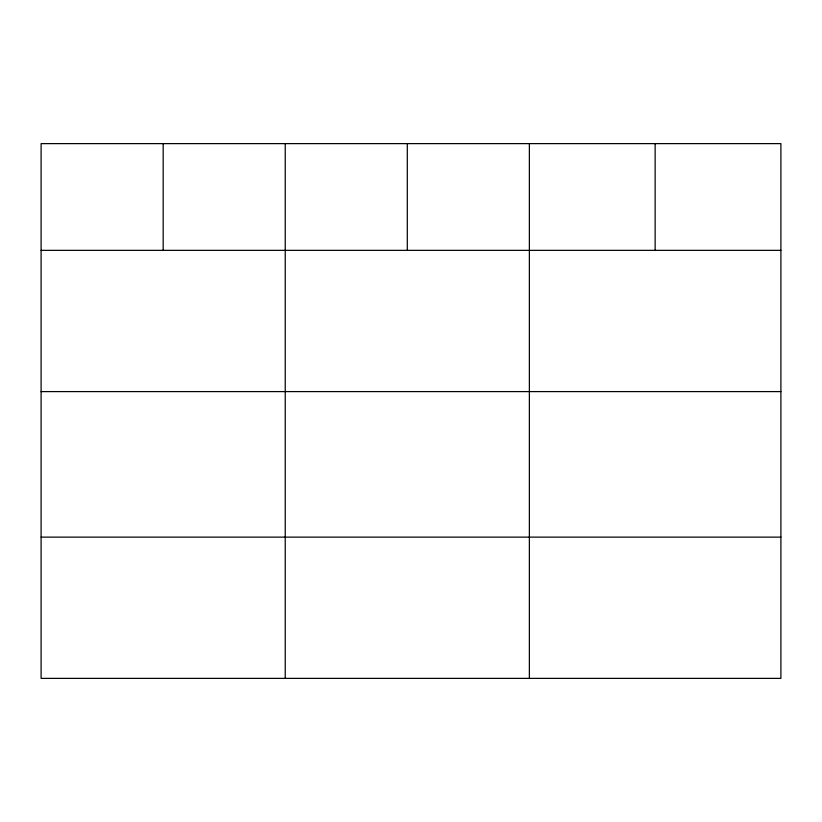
<?xml version="1.0" encoding="UTF-8"?>
<svg xmlns="http://www.w3.org/2000/svg" width="822" height="822" viewBox="0 0 822 822"><rect width="100%" height="100%" fill="white"/><g stroke="black" fill="none" stroke-linecap="round" stroke-linejoin="round"><path stroke-width="1.23" d="M780.9 391.601L780.9 143.624L41.1 143.624L41.1 678.376L780.9 678.376L780.9 391.601L41.1 391.601M41.1 250.35L780.9 250.35M41.1 537.126L780.9 537.126M655.134 143.624L655.134 250.35M529.368 143.624L529.368 678.376M407.301 143.624L407.301 250.35M285.234 143.624L285.234 678.376M163.167 143.624L163.167 250.35"/></g></svg>
